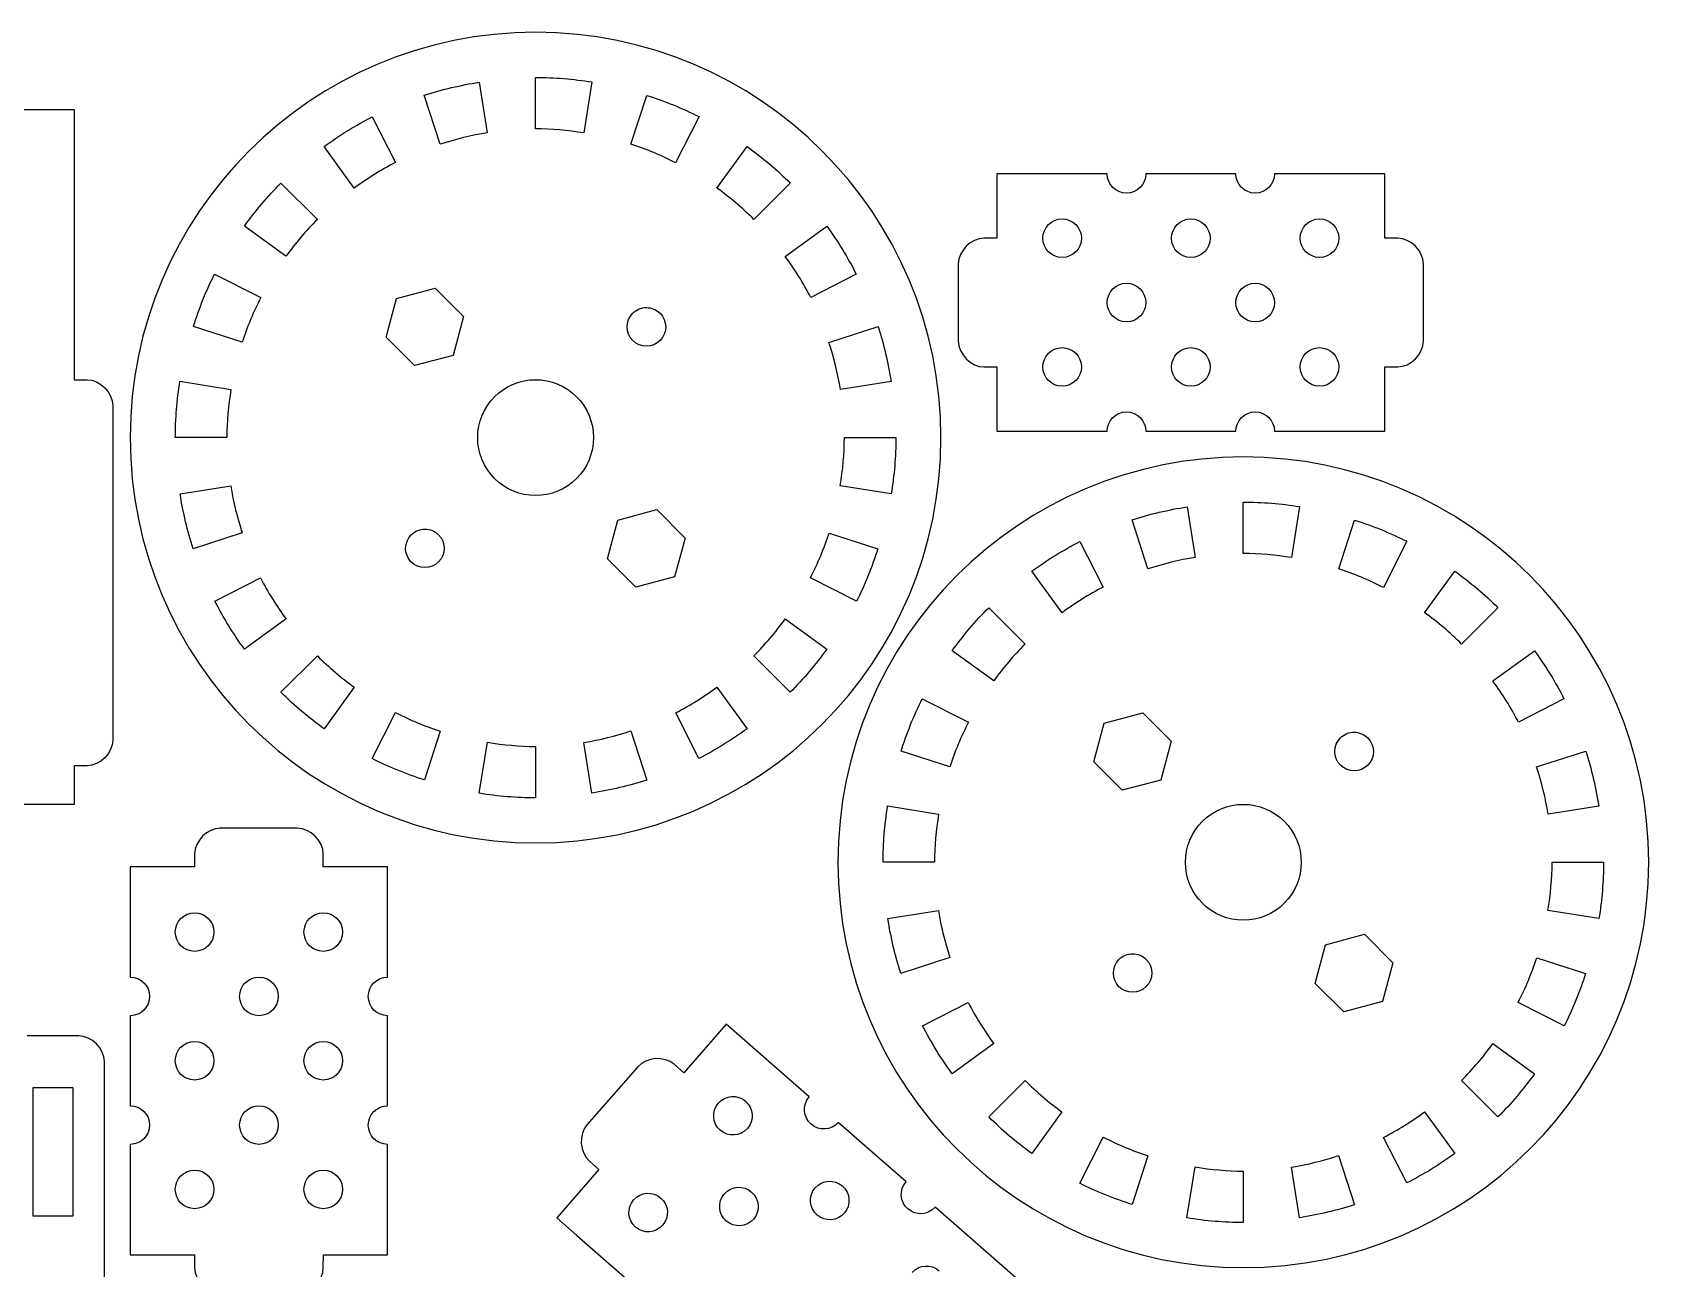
# Model space of a CAD drawing. Extents: x 4 to 302, y -74 to 86.
# Drawn here: x 176.9 to 302.5, y -10.1 to 86 of the extents above; entities that cross this region are included whole.
import ezdxf

# ---------------------------------------------------------------- set-up
doc = ezdxf.new("R2010")
doc.units = 0
doc.layers.add('Opaque', color=7, linetype='CONTINUOUS')

msp = doc.modelspace()

# ---------------------------------------------------------------- linework, layer by layer
at = {"layer": 'Opaque', "color": 7}
for p, q in [((215.981082, 85.977002), (215.981082, 85.977002)), ((211.606074, 82.099201), (211.606074, 82.099201)), ((215.981082, 78.47827), (215.981082, 82.477887)), ((215.981082, 82.477887), (215.981082, 82.477887)), ((223.393254, 77.289299), (224.623037, 81.075045)), ((224.623037, 81.075045), (224.623037, 81.075045)), ((164.478236, 79.977042), (180.127797, 79.977042)), ((180.127797, 79.977042), (180.127797, 58.97683)), ((203.282719, 79.400451), (205.085752, 75.862203)), ((203.282719, 79.400451), (203.282719, 79.400451)), ((230.073454, 73.87507), (232.418862, 77.102987)), ((232.418862, 77.102987), (232.418862, 77.102987)), ((196.194652, 74.264229), (196.194652, 74.264229)), ((260.403284, 74.97675), (251.828582, 74.97675)), ((251.828582, 74.97675), (251.828582, 69.970071)), ((270.404534, 74.97675), (263.401895, 74.97675)), ((281.980047, 74.97675), (273.403145, 74.97675)), ((281.980047, 69.970608), (281.980047, 74.97675)), ((235.373926, 68.567419), (238.610676, 70.918903)), ((238.610676, 70.918903), (238.610676, 70.918903)), ((251.828582, 69.970071), (250.828669, 69.973458)), ((258.401256, 69.975659), (258.401256, 69.975659)), ((268.402506, 69.975659), (268.402506, 69.975659)), ((278.403756, 69.975659), (278.403756, 69.975659)), ((282.97886, 69.973994), (281.980047, 69.970608)), ((248.828306, 67.973095), (248.828306, 61.973106)), ((284.978658, 61.975336), (284.978658, 67.975325)), ((284.978658, 67.975325), (284.978658, 67.974196)), ((191.033061, 67.189381), (191.033061, 67.189381)), ((205.165678, 65.281073), (208.178061, 66.097974)), ((208.178061, 66.097974), (210.385688, 63.890356)), ((208.178061, 66.097974), (208.178061, 66.097974)), ((204.361457, 62.281359), (205.165678, 65.281073)), ((224.592755, 64.585985), (224.593827, 64.585991)), ((224.593827, 64.585991), (224.593827, 64.585991)), ((263.401895, 64.97502), (263.401895, 64.97502)), ((273.403145, 64.97502), (273.403145, 64.97502)), ((210.385688, 63.890356), (209.574864, 60.871902)), ((238.778232, 61.883933), (242.594299, 63.123617)), ((242.594299, 63.123617), (242.594299, 63.123617)), ((206.569084, 60.073743), (204.361457, 62.281359)), ((209.574864, 60.871902), (206.569084, 60.073743)), ((250.828669, 59.973307), (251.828582, 59.968792)), ((251.828582, 59.968792), (251.828582, 54.976986)), ((258.401256, 59.974408), (258.401256, 59.974408)), ((268.402506, 59.974408), (268.402506, 59.974408)), ((278.403756, 59.974408), (278.403756, 59.974408)), ((281.980047, 59.971614), (282.97886, 59.975001)), ((281.980047, 54.979808), (281.980047, 59.971614)), ((180.127797, 58.97683), (181.12771, 58.97683)), ((188.342044, 58.854453), (188.342044, 58.854453)), ((215.981082, 58.979029), (215.981082, 58.979029)), ((183.127509, 56.977032), (183.127509, 30.976745)), ((239.980978, 54.476701), (239.980978, 54.476701)), ((251.828582, 54.976986), (253.903339, 54.976986)), ((253.903339, 54.976986), (253.903339, 54.976986)), ((253.903339, 54.976986), (260.40382, 54.976986)), ((263.402431, 54.976986), (270.40507, 54.976986)), ((273.403681, 54.976986), (278.903712, 54.976986)), ((278.903712, 54.976986), (278.903712, 54.979808)), ((278.903712, 54.979808), (281.980047, 54.979808)), ((270.981114, 52.974294), (270.981114, 52.974294)), ((188.359683, 50.101706), (192.29039, 50.724579)), ((192.29039, 50.724579), (192.29039, 50.724579)), ((243.620121, 50.098952), (239.65631, 50.726786)), ((266.606076, 49.096493), (266.606076, 49.096493)), ((270.981114, 45.475562), (270.981114, 49.475178)), ((270.981114, 49.475178), (270.981114, 49.475178)), ((221.575348, 45.067457), (222.379568, 48.067172)), ((222.379568, 48.067172), (225.391416, 48.884072)), ((225.391416, 48.884072), (227.599579, 46.676454)), ((225.391416, 48.884072), (225.391416, 48.884072)), ((263.573853, 44.27281), (262.334163, 48.088321)), ((278.393257, 44.286591), (279.62304, 48.072336)), ((279.62304, 48.072336), (279.62304, 48.072336)), ((207.381009, 47.372637), (207.381009, 47.37264)), ((227.599579, 46.676454), (226.78819, 43.658)), ((238.792568, 47.065063), (242.577761, 45.834749)), ((238.792568, 47.065063), (238.792568, 47.065063)), ((258.282722, 46.397743), (258.282722, 46.397743)), ((223.782438, 42.859841), (221.575348, 45.067457)), ((256.891451, 40.867954), (254.539976, 44.104687)), ((285.073457, 40.872362), (287.418865, 44.100279)), ((287.418865, 44.100279), (287.418865, 44.100279)), ((191.058433, 41.778355), (194.597782, 43.581382)), ((194.597782, 43.581382), (194.597782, 43.581382)), ((226.78819, 43.658), (223.782438, 42.859841)), ((235.377792, 40.384332), (235.377792, 40.384332)), ((251.194655, 41.261521), (251.194655, 41.261521)), ((290.373929, 35.56471), (293.610679, 37.916194)), ((293.610679, 37.916194), (293.610679, 37.916194)), ((196.194652, 34.690279), (199.021277, 37.516912)), ((199.021277, 37.516912), (199.021277, 37.516912)), ((235.767485, 34.690279), (232.94086, 37.516912)), ((230.070688, 35.083846), (230.070688, 35.083846)), ((246.033064, 34.186673), (246.033064, 34.186673)), ((203.270048, 29.52925), (205.096787, 33.114355)), ((205.096787, 33.114355), (205.096787, 33.114355)), ((260.165681, 32.278365), (263.178064, 33.095266)), ((263.178064, 33.095266), (265.385691, 30.887647)), ((263.178064, 33.095266), (263.178064, 33.095266)), ((223.388315, 31.67954), (223.388315, 31.67954)), ((259.36146, 29.278651), (260.165681, 32.278365)), ((279.592758, 31.583277), (279.59383, 31.583283)), ((279.59383, 31.583283), (279.59383, 31.583283)), ((183.127509, 30.976745), (183.128073, 30.976773)), ((183.127509, 30.976745), (183.127509, 30.976745)), ((211.603336, 26.838216), (212.231168, 30.801454)), ((212.231168, 30.801454), (212.231168, 30.801454)), ((215.981082, 30.476788), (215.981082, 26.477172)), ((265.385691, 30.887647), (264.574867, 27.869193)), ((181.128247, 28.97641), (180.128362, 28.97641)), ((180.128362, 28.97641), (180.128362, 25.976699)), ((261.569087, 27.071035), (259.36146, 29.278651)), ((293.778234, 28.881225), (297.594302, 30.120909)), ((297.594302, 30.120909), (297.594302, 30.120909)), ((264.574867, 27.869193), (261.569087, 27.071035)), ((180.128362, 25.976699), (164.478772, 25.976699)), ((243.342075, 25.851745), (243.342075, 25.851745)), ((270.981114, 25.97632), (270.981114, 25.97632)), ((197.479525, 24.127357), (191.479537, 24.127357)), ((191.479537, 24.127357), (191.480666, 24.127357)), ((189.480867, 22.127546), (189.484254, 21.128744)), ((199.483246, 21.128744), (199.47986, 22.127546)), ((294.980981, 21.473993), (294.980981, 21.473993)), ((189.484254, 21.128744), (184.478112, 21.128744)), ((184.478112, 21.128744), (184.478112, 12.551833)), ((204.475052, 21.128744), (199.483246, 21.128744)), ((204.475052, 18.052412), (204.475052, 21.128744)), ((204.477874, 18.052412), (204.475052, 18.052412)), ((204.477874, 12.552383), (204.477874, 18.052412)), ((243.359714, 17.098998), (247.290421, 17.721871)), ((247.290421, 17.721871), (247.290392, 17.721871)), ((189.479202, 17.552458), (189.479202, 17.552458)), ((199.480452, 17.552458), (199.480452, 17.552458)), ((277.379571, 15.064466), (280.391418, 15.881364)), ((280.391418, 15.881364), (282.599582, 13.673748)), ((280.391418, 15.881364), (280.391418, 15.881364)), ((262.38104, 14.369931), (262.381012, 14.369934)), ((276.575351, 12.064751), (277.379571, 15.064466)), ((293.792571, 14.062357), (297.577764, 12.832043)), ((293.792571, 14.062357), (293.792571, 14.062357)), ((282.599582, 13.673748), (281.788193, 10.655294)), ((194.479841, 12.551833), (194.479841, 12.551833)), ((278.782441, 9.857135), (276.575351, 12.064751)), ((246.058436, 8.775649), (249.597785, 10.578676)), ((249.597785, 10.578676), (249.597785, 10.578676)), ((281.788193, 10.655294), (278.782441, 9.857135)), ((184.478112, 9.553222), (184.478112, 2.550583)), ((204.477874, 2.551134), (204.477874, 9.553772)), ((230.794673, 8.883647), (227.496257, 5.11703)), ((237.245539, 3.234583), (230.794673, 8.883647)), ((180.478853, 7.983999), (176.478692, 7.983999)), ((189.479202, 7.551209), (189.479202, 7.551209)), ((199.480452, 7.551209), (199.480452, 7.551209)), ((290.377824, 7.381626), (290.377824, 7.381626)), ((182.47868, -3.015502), (182.47868, 5.984192)), ((223.923493, 5.591285), (219.97066, 1.07744)), ((227.496257, 5.11703), (226.746223, 5.778345)), ((176.926861, 3.98449), (180.026903, 3.98449)), ((176.926861, -0.702493), (176.926861, 3.98449)), ((176.926861, 3.98449), (176.926861, 3.98449)), ((180.026903, 3.98449), (180.026903, -0.698635)), ((251.194683, 1.687573), (254.021308, 4.514207)), ((254.021308, 4.514207), (254.021308, 4.514207)), ((194.479841, 2.550583), (194.479841, 2.550583)), ((244.769612, -3.35429), (239.501426, 1.259106)), ((285.070719, 2.081141), (285.070719, 2.081141)), ((232.444657, 0.791142), (232.444657, 0.791142)), ((258.270079, -3.473456), (260.096818, 0.11165)), ((260.096818, 0.11165), (260.096818, 0.11165)), ((176.926861, -6.016207), (176.926861, -0.702493)), ((180.026903, -0.698635), (180.026903, -6.016207)), ((184.478112, -0.448028), (184.478112, -9.022732)), ((204.477874, -6.947958), (204.477874, -0.447477)), ((189.479202, -2.450042), (189.479202, -2.450042)), ((199.480452, -2.450042), (199.480452, -2.450042)), ((220.907356, -2.407025), (217.618733, -6.162446)), ((220.158084, -1.744887), (220.907356, -2.407025)), ((266.603339, -6.16449), (267.23117, -2.201251)), ((267.23117, -2.201251), (267.231199, -2.201251)), ((278.388346, -1.323165), (278.388346, -1.323165)), ((182.47868, -26.005587), (182.47868, -3.015502)), ((180.026903, -6.016207), (176.926861, -6.016207)), ((217.618733, -6.162446), (219.179592, -7.529322)), ((232.912243, -6.265362), (232.912243, -6.265362)), ((239.96873, -5.797731), (239.96873, -5.797731)), ((253.47803, -10.980293), (247.025527, -5.329795)), ((204.477874, -9.022732), (204.477874, -6.947958)), ((204.477874, -6.947958), (204.477874, -6.947958)), ((219.179592, -7.529322), (219.179592, -7.529322)), ((219.179592, -7.529322), (224.069995, -11.811849)), ((225.855756, -6.732908), (225.855756, -6.732908)), ((184.478112, -9.022732), (189.48479, -9.022732)), ((189.48479, -9.022732), (189.481404, -10.022637)), ((199.481553, -10.022637), (199.486068, -9.022732)), ((199.486068, -9.022732), (204.477874, -9.022732))]:
    msp.add_line(p, q, dxfattribs=at)
for points in [[(215.981082, 85.977002), (198.584058, 85.977002), (184.477999, 71.879731), (184.478027, 54.482766)], [(247.484138, 54.482766), (247.484138, 71.879731), (233.378079, 85.97703), (215.981082, 85.977002)], [(207.33416, 81.09103), (208.729557, 81.538351), (210.157916, 81.875444), (211.606074, 82.099201)], [(211.606074, 82.099201), (211.606074, 82.099201), (212.228966, 78.168486), (212.228966, 78.168486)], [(215.981082, 82.477887), (217.447534, 82.472363), (218.911286, 82.351642), (220.358829, 82.11684)], [(220.358829, 82.11684), (220.358829, 82.11684), (219.730997, 78.153604), (219.730997, 78.153604)], [(208.57385, 77.275518), (208.57385, 77.275518), (207.33416, 81.09103), (207.33416, 81.09103)], [(224.623037, 81.075045), (226.020658, 80.63268), (227.38138, 80.08124), (228.692654, 79.425808)], [(199.539973, 77.107395), (200.72563, 77.968507), (201.977056, 78.735214), (203.282719, 79.400451)], [(228.692654, 79.425808), (228.692654, 79.425808), (226.865914, 75.840703), (226.865914, 75.840703)], [(212.228966, 78.168486), (210.989103, 77.966941), (209.766976, 77.668368), (208.57385, 77.275518)], [(219.730997, 78.153604), (218.491453, 78.359828), (217.237626, 78.468383), (215.981082, 78.47827)], [(201.891448, 73.870662), (201.891448, 73.870662), (199.539973, 77.107395), (199.539973, 77.107395)], [(226.865914, 75.840703), (225.748054, 76.413704), (224.586933, 76.898057), (223.393254, 77.289299)], [(232.418862, 77.102987), (233.607643, 76.24583), (234.727291, 75.296661), (235.767485, 74.264229)], [(205.085752, 75.862203), (203.970486, 75.28301), (202.902433, 74.617116), (201.891448, 73.870662)], [(193.355891, 70.915595), (194.213049, 72.10438), (195.162219, 73.224031), (196.194652, 74.264229)], [(196.194652, 74.264229), (196.194652, 74.264229), (199.02074, 71.438146), (199.02074, 71.438146)], [(235.767485, 74.264229), (235.767485, 74.264229), (232.941424, 71.438146), (232.941424, 71.438146)], [(260.403284, 74.97675), (260.403284, 74.976919), (260.403284, 74.97675), (260.403284, 74.97675)], [(261.902589, 73.477445), (261.074182, 73.477445), (260.403284, 74.148315), (260.403284, 74.97675)], [(263.401895, 74.97675), (263.401895, 74.148315), (262.731024, 73.477445), (261.902589, 73.477445)], [(263.401895, 74.97675), (263.401895, 74.976553), (263.401895, 74.97675), (263.401895, 74.97675)], [(270.404534, 74.97675), (270.404534, 74.976919), (270.404534, 74.97675), (270.404534, 74.97675)], [(271.903839, 73.477445), (271.075432, 73.477445), (270.404534, 74.148315), (270.404534, 74.97675)], [(273.403145, 74.97675), (273.403145, 74.148315), (272.732274, 73.477445), (271.903839, 73.477445)], [(273.403145, 74.97675), (273.403145, 74.976553), (273.403145, 74.97675), (273.403145, 74.97675)], [(232.941424, 71.438146), (232.050696, 72.324273), (231.091758, 73.139085), (230.073454, 73.87507)], [(196.583808, 68.570726), (196.583808, 68.570726), (193.355891, 70.915595), (193.355891, 70.915595)], [(199.02074, 71.438146), (198.134633, 70.547594), (197.319819, 69.588841), (196.583808, 68.570726)], [(238.610676, 70.918903), (239.471788, 69.733244), (240.238495, 68.481815), (240.903732, 67.17615)], [(255.403209, 69.975659), (255.403209, 70.804123), (256.074079, 71.474965), (256.902514, 71.474965)], [(256.902514, 71.474965), (257.730893, 71.474965), (258.401256, 70.804123), (258.401256, 69.975659)], [(265.403894, 69.975659), (265.403894, 70.804095), (266.074765, 71.474965), (266.9032, 71.474965)], [(266.9032, 71.474965), (267.731607, 71.474965), (268.402506, 70.804123), (268.402506, 69.975659)], [(275.405144, 69.975659), (275.405144, 70.804123), (276.076015, 71.474965), (276.90445, 71.474965)], [(276.90445, 71.474965), (277.732857, 71.474965), (278.403756, 70.804123), (278.403756, 69.975659)], [(250.828669, 69.973458), (249.828671, 69.973458), (248.828306, 68.973093), (248.828306, 67.973095)], [(256.902514, 68.476354), (256.074079, 68.476354), (255.403209, 69.147224), (255.403209, 69.975659)], [(258.401256, 69.975659), (258.401256, 69.147224), (257.730893, 68.476354), (256.902514, 68.476354)], [(266.9032, 68.476354), (266.074765, 68.476354), (265.403894, 69.147224), (265.403894, 69.975659)], [(268.402506, 69.975659), (268.402506, 69.147253), (267.731607, 68.476354), (266.9032, 68.476354)], [(276.90445, 68.476354), (276.076015, 68.476354), (275.405144, 69.147224), (275.405144, 69.975659)], [(278.403756, 69.975659), (278.403756, 69.147224), (277.732857, 68.476354), (276.90445, 68.476354)], [(284.978658, 67.974196), (284.978658, 68.974194), (283.978858, 69.973994), (282.97886, 69.973994)], [(237.364919, 65.373126), (236.785902, 66.488371), (236.120191, 67.556419), (235.373926, 68.567419)], [(189.383839, 63.119756), (189.826198, 64.517379), (190.377634, 65.878104), (191.033061, 67.189381)], [(191.033061, 67.189381), (191.033061, 67.189381), (194.618723, 65.362102), (194.618723, 65.362102)], [(240.903732, 67.17615), (240.903732, 67.17615), (237.364919, 65.373126), (237.364919, 65.373126)], [(194.618723, 65.362102), (194.045531, 64.24426), (193.560991, 63.08314), (193.169568, 61.889445)], [(260.403284, 64.97502), (260.403284, 65.803455), (261.074182, 66.474298), (261.902589, 66.474326)], [(261.902589, 66.474326), (262.731024, 66.474326), (263.401895, 65.803455), (263.401895, 64.97502)], [(270.404534, 64.97502), (270.404534, 65.803455), (271.075432, 66.474298), (271.903839, 66.474326)], [(271.903839, 66.474326), (272.732274, 66.474326), (273.403145, 65.803455), (273.403145, 64.97502)], [(223.529567, 62.023385), (222.943787, 62.609137), (222.950758, 63.564194), (223.536623, 64.149975)], [(223.536623, 64.149975), (223.829344, 64.442724), (224.21088, 64.587425), (224.592755, 64.585985)], [(224.593827, 64.585991), (224.97573, 64.583028), (225.357126, 64.436611), (225.649931, 64.143915)], [(225.649931, 64.143915), (226.235655, 63.558135), (226.24161, 62.615205), (225.65614, 62.029453)], [(261.902589, 63.475715), (261.074182, 63.475715), (260.403284, 64.146613), (260.403284, 64.97502)], [(263.401895, 64.97502), (263.401895, 64.146613), (262.731024, 63.475715), (261.902589, 63.475715)], [(271.903839, 63.475715), (271.075432, 63.475715), (270.404534, 64.146613), (270.404534, 64.97502)], [(273.403145, 64.97502), (273.403145, 64.146613), (272.732274, 63.475715), (271.903839, 63.475715)], [(193.169568, 61.889445), (193.169568, 61.889445), (189.383839, 63.119756), (189.383839, 63.119756)], [(242.594299, 63.123617), (243.041625, 61.728219), (243.378721, 60.299859), (243.602482, 58.851698)], [(225.65614, 62.029453), (225.070303, 61.443672), (224.115376, 61.437726), (223.529567, 62.023385)], [(239.671211, 58.228825), (239.469662, 59.468686), (239.171085, 60.69081), (238.778232, 61.883933)], [(248.828306, 61.973106), (248.828306, 60.973108), (249.828671, 59.973307), (250.828669, 59.973307)], [(282.97886, 59.975001), (283.978858, 59.975001), (284.978658, 60.975337), (284.978658, 61.975336)], [(255.403209, 59.974408), (255.403209, 60.802843), (256.074079, 61.473714), (256.902514, 61.473714)], [(256.902514, 61.473714), (257.730893, 61.473714), (258.401256, 60.802843), (258.401256, 59.974408)], [(265.403894, 59.974408), (265.403894, 60.802815), (266.074765, 61.473714), (266.9032, 61.473714)], [(266.9032, 61.473714), (267.731607, 61.473714), (268.402506, 60.802843), (268.402506, 59.974408)], [(275.405144, 59.974408), (275.405144, 60.802843), (276.076015, 61.473714), (276.90445, 61.473714)], [(276.90445, 61.473714), (277.732857, 61.473714), (278.403756, 60.802843), (278.403756, 59.974408)], [(256.902514, 58.475102), (256.074079, 58.475102), (255.403209, 59.145945), (255.403209, 59.974408)], [(258.401256, 59.974408), (258.401256, 59.145945), (257.730893, 58.475102), (256.902514, 58.475102)], [(266.9032, 58.475102), (266.074765, 58.475102), (265.403894, 59.145945), (265.403894, 59.974408)], [(268.402506, 59.974408), (268.402506, 59.145973), (267.731607, 58.475102), (266.9032, 58.475102)], [(276.90445, 58.475102), (276.076015, 58.475102), (275.405144, 59.145945), (275.405144, 59.974408)], [(278.403756, 59.974408), (278.403756, 59.145945), (277.732857, 58.475102), (276.90445, 58.475102)], [(181.12771, 58.97683), (182.127708, 58.97683), (183.127509, 57.97703), (183.127509, 56.977032)], [(187.980997, 54.476701), (187.986521, 55.943155), (188.107241, 57.406908), (188.342044, 58.854453)], [(188.342044, 58.854453), (188.342044, 58.854453), (192.305827, 58.226619), (192.305827, 58.226619)], [(192.305827, 58.226619), (192.099603, 56.987073), (191.991046, 55.733245), (191.981159, 54.476701)], [(212.798995, 57.661051), (213.642941, 58.504997), (214.78758, 58.979091), (215.981082, 58.979029)], [(215.981082, 58.979029), (217.174585, 58.979091), (218.319224, 58.504997), (219.16317, 57.661051)], [(243.602482, 58.851698), (243.602482, 58.851698), (239.671211, 58.228825), (239.671211, 58.228825)], [(211.480964, 54.478908), (211.480936, 55.672445), (211.955049, 56.817105), (212.798995, 57.661051)], [(219.16317, 57.661051), (220.007116, 56.817105), (220.481229, 55.672445), (220.4812, 54.478908)], [(260.40382, 54.976986), (260.40382, 55.805421), (261.074718, 56.476264), (261.903125, 56.476292)], [(261.903125, 56.476292), (262.73156, 56.476292), (263.402431, 55.805421), (263.402431, 54.976986)], [(270.40507, 54.976986), (270.40507, 55.805421), (271.075968, 56.476264), (271.904375, 56.476292)], [(271.904375, 56.476292), (272.73281, 56.476292), (273.403681, 55.805421), (273.403681, 54.976986)], [(184.478027, 54.482766), (184.478027, 37.085764), (198.584086, 22.97971), (215.981082, 22.97971)], [(191.981159, 54.476701), (191.981159, 54.476701), (187.980997, 54.476701), (187.980997, 54.476701)], [(212.798994, 51.296763), (211.955048, 52.14071), (211.480935, 53.28537), (211.480964, 54.478908)], [(215.981082, 22.97971), (233.378079, 22.97971), (247.484138, 37.085764), (247.484138, 54.482766)], [(220.4812, 54.478908), (220.48123, 53.28537), (220.007117, 52.14071), (219.163171, 51.296763)], [(239.65631, 50.726786), (239.862534, 51.966331), (239.97109, 53.220157), (239.980978, 54.476701)], [(239.980978, 54.476701), (239.980978, 54.476701), (243.981168, 54.476701), (243.981168, 54.476701)], [(243.981168, 54.476701), (243.975644, 53.010248), (243.854923, 51.546495), (243.620121, 50.098952)], [(270.981114, 52.974294), (253.584061, 52.974294), (239.47803, 38.877023), (239.478058, 21.480058)], [(302.484169, 21.480058), (302.484169, 38.877023), (288.378082, 52.974322), (270.981114, 52.974294)], [(192.29039, 50.724579), (192.492114, 49.484703), (192.79087, 48.262579), (193.183905, 47.069471)], [(215.981082, 49.978784), (214.78758, 49.978721), (213.64294, 50.452816), (212.798994, 51.296763)], [(219.163171, 51.296763), (218.319225, 50.452816), (217.174585, 49.978721), (215.981082, 49.978784)], [(189.367837, 45.829787), (188.920521, 47.225186), (188.583434, 48.653547), (188.359683, 50.101706)], [(262.334163, 48.088321), (263.72956, 48.535643), (265.157919, 48.872736), (266.606076, 49.096493)], [(266.606076, 49.096493), (266.606076, 49.096493), (267.228969, 45.165778), (267.228969, 45.165778)], [(270.981114, 49.475178), (272.447566, 49.469654), (273.911317, 49.348934), (275.35886, 49.114131)], [(275.35886, 49.114131), (275.35886, 49.114131), (274.731028, 45.150896), (274.731028, 45.150896)], [(279.62304, 48.072336), (281.020661, 47.629972), (282.381383, 47.078532), (283.692656, 46.4231)], [(193.183905, 47.069471), (193.183905, 47.069471), (189.367837, 45.829787), (189.367837, 45.829787)], [(206.317878, 44.810037), (205.732126, 45.395817), (205.738307, 46.350846), (206.323805, 46.936626)], [(206.323805, 46.936626), (206.616695, 47.229516), (206.998937, 47.374189), (207.381009, 47.372637)], [(207.381009, 47.37264), (207.763082, 47.369817), (208.145352, 47.222876), (208.438242, 46.930014)], [(208.438242, 46.930014), (209.024022, 46.344205), (209.029921, 45.401857), (208.444451, 44.816104)], [(237.343414, 43.592406), (237.916606, 44.710248), (238.401146, 45.871368), (238.792568, 47.065063)], [(242.577761, 45.834749), (242.135575, 44.437143), (241.584319, 43.076419), (240.929075, 41.765127)], [(254.539976, 44.104687), (255.725633, 44.965799), (256.977059, 45.732506), (258.282722, 46.397743)], [(258.282722, 46.397743), (258.282722, 46.397743), (260.085755, 42.859494), (260.085755, 42.859494)], [(274.731028, 45.150896), (273.491484, 45.357119), (272.237657, 45.465675), (270.981114, 45.475562)], [(283.692656, 46.4231), (283.692656, 46.4231), (281.865917, 42.837995), (281.865917, 42.837995)], [(208.444451, 44.816104), (207.858614, 44.230321), (206.903659, 44.224403), (206.317878, 44.810037)], [(267.228969, 45.165778), (265.989106, 44.964233), (264.766979, 44.66566), (263.573853, 44.27281)], [(281.865917, 42.837995), (280.748057, 43.410995), (279.586936, 43.895349), (278.393257, 44.286591)], [(287.418865, 44.100279), (288.607645, 43.243121), (289.727293, 42.293952), (290.767488, 41.261521)], [(194.597782, 43.581382), (195.176618, 42.466156), (195.84214, 41.398109), (196.588211, 40.387089)], [(240.929075, 41.765127), (240.929075, 41.765127), (237.343414, 43.592406), (237.343414, 43.592406)], [(260.085755, 42.859494), (258.970489, 42.280302), (257.902436, 41.614407), (256.891451, 40.867954)], [(193.351489, 38.035605), (192.490377, 39.221263), (191.72367, 40.472691), (191.058433, 41.778355)], [(196.588211, 40.387089), (196.588211, 40.387089), (193.351489, 38.035605), (193.351489, 38.035605)], [(232.94086, 37.516912), (233.826967, 38.407464), (234.641782, 39.366217), (235.377792, 40.384332)], [(235.377792, 40.384332), (235.377792, 40.384332), (238.605709, 38.03891), (238.605709, 38.03891)], [(248.355894, 37.912887), (249.213052, 39.101671), (250.162222, 40.221323), (251.194655, 41.261521)], [(251.194655, 41.261521), (251.194655, 41.261521), (254.020743, 38.435438), (254.020743, 38.435438)], [(287.941427, 38.435438), (287.050699, 39.321565), (286.091761, 40.136377), (285.073457, 40.872362)], [(290.767488, 41.261521), (290.767488, 41.261521), (287.941427, 38.435438), (287.941427, 38.435438)], [(238.605709, 38.03891), (237.748722, 36.850146), (236.799732, 35.730496), (235.767485, 34.690279)], [(251.583811, 35.568018), (251.583811, 35.568018), (248.355894, 37.912887), (248.355894, 37.912887)], [(254.020743, 38.435438), (253.134636, 37.544886), (252.319821, 36.586133), (251.583811, 35.568018)], [(293.610679, 37.916194), (294.471791, 36.730535), (295.238498, 35.479107), (295.903735, 34.173442)], [(199.021277, 37.516912), (199.911834, 36.630807), (200.870592, 35.815995), (201.888711, 35.079988)], [(292.364922, 32.370418), (291.785905, 33.485662), (291.120193, 34.55371), (290.373929, 35.56471)], [(199.543275, 31.852071), (198.354514, 32.709053), (197.234867, 33.658037), (196.194652, 34.690279)], [(201.888711, 35.079988), (201.888711, 35.079988), (199.543275, 31.852071), (199.543275, 31.852071)], [(226.876384, 33.093409), (227.991614, 33.672247), (229.059666, 34.337772), (230.070688, 35.083846)], [(230.070688, 35.083846), (230.070688, 35.083846), (232.422164, 31.84711), (232.422164, 31.84711)], [(244.383842, 30.117048), (244.826201, 31.514671), (245.377637, 32.875396), (246.033064, 34.186673)], [(246.033064, 34.186673), (246.033064, 34.186673), (249.618726, 32.359394), (249.618726, 32.359394)], [(295.903735, 34.173442), (295.903735, 34.173442), (292.364922, 32.370418), (292.364922, 32.370418)], [(205.096787, 33.114355), (206.21463, 32.541166), (207.375751, 32.056629), (208.569447, 31.665209)], [(228.679417, 29.554054), (228.679417, 29.554054), (226.876384, 33.093409), (226.876384, 33.093409)], [(208.569447, 31.665209), (208.569447, 31.665209), (207.339664, 27.880014), (207.339664, 27.880014)], [(219.733199, 30.786022), (220.973077, 30.987746), (222.195204, 31.286504), (223.388315, 31.67954)], [(223.388315, 31.67954), (223.388315, 31.67954), (224.627976, 27.863478), (224.627976, 27.863478)], [(232.422164, 31.84711), (231.236507, 30.985998), (229.98508, 30.219291), (228.679417, 29.554054)], [(249.618726, 32.359394), (249.045534, 31.241552), (248.560994, 30.080432), (248.169571, 28.886737)], [(278.536626, 31.147266), (278.829347, 31.440016), (279.210883, 31.584717), (279.592758, 31.583277)], [(279.59383, 31.583283), (279.975733, 31.58032), (280.357128, 31.433903), (280.649934, 31.141207)], [(183.128073, 30.976773), (183.128073, 29.976719), (182.128245, 28.97641), (181.128247, 28.97641)], [(212.231168, 30.801454), (213.470712, 30.595231), (214.724539, 30.486675), (215.981082, 30.476788)], [(220.356063, 26.855855), (220.356063, 26.855855), (219.733199, 30.786022), (219.733199, 30.786022)], [(278.52957, 29.020677), (277.94379, 29.606429), (277.950761, 30.561486), (278.536626, 31.147266)], [(280.649934, 31.141207), (281.235658, 30.555427), (281.241613, 29.612497), (280.656143, 29.026745)], [(207.339664, 27.880014), (205.942043, 28.322378), (204.581321, 28.873818), (203.270048, 29.52925)], [(248.169571, 28.886737), (248.169571, 28.886737), (244.383842, 30.117048), (244.383842, 30.117048)], [(280.656143, 29.026745), (280.070306, 28.440964), (279.115379, 28.435018), (278.52957, 29.020677)], [(297.594302, 30.120909), (298.041628, 28.725511), (298.378724, 27.29715), (298.602485, 25.84899)], [(224.627976, 27.863478), (223.232564, 27.416342), (221.804206, 27.079433), (220.356063, 26.855855)], [(294.671214, 25.226117), (294.469665, 26.465978), (294.171088, 27.688102), (293.778234, 28.881225)], [(215.981082, 26.477172), (214.514631, 26.482695), (213.050879, 26.603414), (211.603336, 26.838216)], [(242.981028, 21.473993), (242.986552, 22.940446), (243.107272, 24.4042), (243.342075, 25.851745)], [(243.342075, 25.851745), (243.342075, 25.851745), (247.30583, 25.22391), (247.30583, 25.22391)], [(247.30583, 25.22391), (247.099606, 23.984365), (246.991049, 22.730537), (246.981162, 21.473993)], [(267.799008, 24.658352), (268.64296, 25.5023), (269.787606, 25.97639), (270.981114, 25.97632)], [(270.981114, 25.97632), (272.174616, 25.976383), (273.319255, 25.502289), (274.163201, 24.658343)], [(298.602485, 25.84899), (298.602485, 25.84899), (294.671214, 25.226117), (294.671214, 25.226117)], [(191.480666, 24.127357), (190.480668, 24.127357), (189.480867, 23.127544), (189.480867, 22.127546)], [(199.47986, 22.127546), (199.47986, 23.127544), (198.479523, 24.127357), (197.479525, 24.127357)], [(266.480967, 21.4762), (266.480939, 22.669742), (266.955056, 23.814405), (267.799008, 24.658352)], [(274.163201, 24.658343), (275.007147, 23.814396), (275.48126, 22.669737), (275.481232, 21.4762)], [(239.478058, 21.480058), (239.478058, 4.083058), (253.584117, -10.022995), (270.981114, -10.022995)], [(246.981162, 21.473993), (246.981162, 21.473993), (242.981028, 21.473993), (242.981028, 21.473993)], [(267.799007, 18.294045), (266.955055, 19.137992), (266.480938, 20.282657), (266.480967, 21.4762)], [(270.981114, -10.022995), (288.378082, -10.022995), (302.484169, 4.083058), (302.484169, 21.480058)], [(275.481232, 21.4762), (275.481261, 20.282662), (275.007148, 19.138002), (274.163202, 18.294055)], [(294.656312, 17.724078), (294.862537, 18.963622), (294.971093, 20.217449), (294.980981, 21.473993)], [(294.980981, 21.473993), (294.980981, 21.473993), (298.98117, 21.473993), (298.98117, 21.473993)], [(298.98117, 21.473993), (298.975647, 20.00754), (298.854926, 18.543787), (298.620124, 17.096243)], [(247.290392, 17.721871), (247.492126, 16.481995), (247.790892, 15.259872), (248.183936, 14.066765)], [(270.981114, 16.976076), (269.787606, 16.976006), (268.642959, 17.450097), (267.799007, 18.294045)], [(274.163202, 18.294055), (273.319256, 17.450108), (272.174616, 16.976013), (270.981114, 16.976076)], [(298.620124, 17.096243), (298.620124, 17.096243), (294.656312, 17.724078), (294.656312, 17.724078)], [(187.979897, 16.053152), (187.979897, 16.881559), (188.650739, 17.552458), (189.479202, 17.552458)], [(189.479202, 17.552458), (190.307637, 17.552458), (190.978508, 16.881559), (190.978508, 16.053152)], [(197.981147, 16.053152), (197.981147, 16.881559), (198.652017, 17.552458), (199.480452, 17.552458)], [(199.480452, 17.552458), (200.308916, 17.552458), (200.979758, 16.881559), (200.979758, 16.053152)], [(244.367868, 12.827081), (243.920552, 14.22248), (243.583465, 15.650839), (243.359714, 17.098998)], [(189.479202, 14.553847), (188.650739, 14.553847), (187.979897, 15.224717), (187.979897, 16.053152)], [(190.978508, 16.053152), (190.978508, 15.224717), (190.307637, 14.553847), (189.479202, 14.553847)], [(199.480452, 14.553847), (198.652017, 14.553847), (197.981147, 15.224717), (197.981147, 16.053152)], [(200.979758, 16.053152), (200.979758, 15.224717), (200.308916, 14.553847), (199.480452, 14.553847)], [(248.183936, 14.066765), (248.183936, 14.066765), (244.367868, 12.827081), (244.367868, 12.827081)], [(261.317909, 11.807331), (260.732185, 12.393111), (260.738338, 13.34814), (261.323836, 13.93392)], [(261.323836, 13.93392), (261.616726, 14.226811), (261.998968, 14.371484), (262.38104, 14.369931)], [(262.381012, 14.369934), (262.763085, 14.367112), (263.145355, 14.22017), (263.438273, 13.927308)], [(263.438273, 13.927308), (264.024054, 13.341499), (264.029924, 12.399151), (263.444482, 11.813398)], [(292.343417, 10.5897), (292.916608, 11.707542), (293.401149, 12.868662), (293.792571, 14.062357)], [(297.577764, 12.832043), (297.135578, 11.434437), (296.584322, 10.073713), (295.929078, 8.762421)], [(184.478112, 12.551833), (184.478309, 12.551833), (184.478112, 12.551833), (184.478112, 12.551833)], [(184.478112, 12.551833), (185.306547, 12.551833), (185.977417, 11.880963), (185.977417, 11.052527)], [(192.980536, 11.052527), (192.980536, 11.880963), (193.651406, 12.551833), (194.479841, 12.551833)], [(194.479841, 12.551833), (195.308248, 12.551833), (195.979147, 11.880963), (195.979147, 11.052527)], [(202.978568, 11.053078), (202.978568, 11.881513), (203.649439, 12.552383), (204.477874, 12.552383)], [(263.444482, 11.813398), (262.858673, 11.227615), (261.903718, 11.221697), (261.317909, 11.807331)], [(185.977417, 11.052527), (185.977417, 10.224121), (185.306547, 9.553222), (184.478112, 9.553222)], [(194.479841, 9.553222), (193.651406, 9.553222), (192.980564, 10.224121), (192.980536, 11.052527)], [(195.979147, 11.052527), (195.979147, 10.224121), (195.308248, 9.553222), (194.479841, 9.553222)], [(204.477874, 9.553772), (203.649439, 9.553772), (202.978597, 10.224671), (202.978568, 11.053078)], [(249.597785, 10.578676), (250.17663, 9.463449), (250.842162, 8.395402), (251.588242, 7.384383)], [(295.929078, 8.762421), (295.929078, 8.762421), (292.343417, 10.5897), (292.343417, 10.5897)], [(184.478112, 9.553222), (184.477942, 9.553222), (184.478112, 9.553222), (184.478112, 9.553222)], [(182.47868, 5.984192), (182.47868, 6.98419), (181.47888, 7.983999), (180.478853, 7.983999)], [(187.979897, 6.051903), (187.979897, 6.88031), (188.650739, 7.551209), (189.479202, 7.551209)], [(189.479202, 7.551209), (190.307609, 7.551209), (190.978508, 6.88031), (190.978508, 6.051903)], [(197.981147, 6.051903), (197.981147, 6.88031), (198.652017, 7.551209), (199.480452, 7.551209)], [(199.480452, 7.551209), (200.308887, 7.551209), (200.979758, 6.88031), (200.979758, 6.051903)], [(248.351492, 5.0329), (247.49038, 6.218558), (246.723673, 7.469985), (246.058436, 8.775649)], [(226.746223, 5.778345), (225.993932, 6.437145), (224.582284, 6.343619), (223.923493, 5.591285)], [(251.588242, 7.384383), (251.588242, 7.384383), (248.351492, 5.0329), (248.351492, 5.0329)], [(287.940891, 4.514207), (288.826998, 5.404759), (289.641813, 6.363512), (290.377824, 7.381626)], [(290.377824, 7.381626), (290.377824, 7.381626), (293.60574, 5.036205), (293.60574, 5.036205)], [(189.479202, 4.552597), (188.650767, 4.552597), (187.979897, 5.223468), (187.979897, 6.051903)], [(190.978508, 6.051903), (190.978508, 5.223468), (190.307637, 4.552597), (189.479202, 4.552597)], [(199.480452, 4.552597), (198.652045, 4.552597), (197.981147, 5.223468), (197.981147, 6.051903)], [(200.979758, 6.051903), (200.979758, 5.223468), (200.308916, 4.552597), (199.480452, 4.552597)], [(293.60574, 5.036205), (292.748754, 3.847441), (291.799763, 2.72779), (290.767516, 1.687573)], [(254.021308, 4.514207), (254.911865, 3.628102), (255.870623, 2.81329), (256.888742, 2.077283)], [(290.767516, 1.687573), (290.767516, 1.687573), (287.940891, 4.514207), (287.940891, 4.514207)], [(184.478112, 2.550583), (184.478309, 2.550583), (184.478112, 2.550583), (184.478112, 2.550583)], [(184.478112, 2.550583), (185.306547, 2.550583), (185.977417, 1.879713), (185.977417, 1.051278)], [(192.980536, 1.051278), (192.980536, 1.879713), (193.651406, 2.550583), (194.479841, 2.550583)], [(194.479841, 2.550583), (195.308248, 2.550583), (195.979147, 1.879713), (195.979147, 1.051278)], [(202.978568, 1.051828), (202.978568, 1.880263), (203.649439, 2.551134), (204.477874, 2.551134)], [(230.329373, 0.650593), (229.706142, 1.196351), (229.643404, 2.143052), (230.189193, 2.766255)], [(230.189193, 2.766255), (230.734983, 3.389545), (231.681641, 3.452252), (232.304872, 2.906466)], [(232.304872, 2.906466), (232.928075, 2.360732), (232.990446, 1.414405), (232.444657, 0.791142)], [(237.385747, 1.118895), (236.762516, 1.664654), (236.699778, 2.611326), (237.245539, 3.234583)], [(237.245539, 3.234583), (237.245652, 3.234715), (237.245539, 3.234583), (237.245539, 3.234583)], [(239.501426, 1.259106), (238.955665, 0.635849), (238.008978, 0.573111), (237.385747, 1.118895)], [(239.501426, 1.259106), (239.501313, 1.258945), (239.501426, 1.259106), (239.501426, 1.259106)], [(254.543306, -1.150634), (253.354545, -0.293653), (252.234898, 0.655332), (251.194683, 1.687573)], [(256.888742, 2.077283), (256.888742, 2.077283), (254.543306, -1.150634), (254.543306, -1.150634)], [(281.876415, 0.090703), (282.991646, 0.669542), (284.059697, 1.335067), (285.070719, 2.081141)], [(285.070719, 2.081141), (285.070719, 2.081141), (287.422195, -1.155596), (287.422195, -1.155596)], [(185.977417, 1.051278), (185.977417, 0.222871), (185.306547, -0.448028), (184.478112, -0.448028)], [(194.479841, -0.448028), (193.651406, -0.448028), (192.980564, 0.222871), (192.980536, 1.051278)], [(195.979147, 1.051278), (195.979147, 0.222871), (195.308248, -0.448028), (194.479841, -0.448028)], [(204.477874, -0.447477), (203.649439, -0.447477), (202.978597, 0.223421), (202.978568, 1.051828)], [(219.97066, 1.07744), (219.311869, 0.325106), (219.405764, -1.086084), (220.158084, -1.744887)], [(232.444657, 0.791142), (231.898867, 0.167886), (230.952576, 0.104831), (230.329373, 0.650593)], [(260.096818, 0.11165), (261.214652, -0.461538), (262.375764, -0.946075), (263.56945, -1.337496)], [(283.679448, -3.448651), (283.679448, -3.448651), (281.876415, 0.090703), (281.876415, 0.090703)], [(184.478112, -0.448028), (184.477942, -0.448028), (184.478112, -0.448028), (184.478112, -0.448028)], [(287.422195, -1.155596), (286.236538, -2.016707), (284.985111, -2.783414), (283.679448, -3.448651)], [(187.979897, -3.948797), (187.979897, -3.120418), (188.650739, -2.450042), (189.479202, -2.450042)], [(189.479202, -2.450042), (190.307637, -2.450042), (190.978508, -3.120418), (190.978508, -3.948797)], [(197.981147, -3.948797), (197.981147, -3.120418), (198.652017, -2.450042), (199.480452, -2.450042)], [(199.480452, -2.450042), (200.308916, -2.450042), (200.979758, -3.120418), (200.979758, -3.948797)], [(263.56945, -1.337496), (263.56945, -1.337496), (262.339667, -5.122692), (262.339667, -5.122692)], [(267.231199, -2.201251), (268.470743, -2.407475), (269.72457, -2.51603), (270.981114, -2.525917)], [(274.733202, -2.216683), (275.973089, -2.01496), (277.195226, -1.716203), (278.388346, -1.323165)], [(275.356094, -6.146851), (275.356094, -6.146851), (274.733202, -2.216683), (274.733202, -2.216683)], [(278.388346, -1.323165), (278.388346, -1.323165), (279.628007, -5.139227), (279.628007, -5.139227)], [(230.656356, -4.289857), (231.202145, -3.666597), (232.148803, -3.603916), (232.772063, -4.149646)], [(237.712843, -3.822226), (238.258604, -3.198995), (239.20529, -3.136257), (239.828522, -3.682015)], [(239.828522, -3.682015), (240.451753, -4.227802), (240.514519, -5.174468), (239.96873, -5.797731)], [(244.90982, -5.469977), (244.286588, -4.924219), (244.22385, -3.97755), (244.769612, -3.35429)], [(244.769612, -3.35429), (244.769725, -3.354157), (244.769612, -3.35429), (244.769612, -3.35429)], [(262.339667, -5.122692), (260.942056, -4.680326), (259.581343, -4.128886), (258.270079, -3.473456)], [(270.981114, -2.525917), (270.981114, -2.525917), (270.981114, -6.525534), (270.981114, -6.525534)], [(189.479202, -5.448102), (188.650739, -5.448102), (187.979897, -4.777232), (187.979897, -3.948797)], [(190.978508, -3.948797), (190.978508, -4.777232), (190.307637, -5.448102), (189.479202, -5.448102)], [(199.480452, -5.448102), (198.652017, -5.448102), (197.981147, -4.777232), (197.981147, -3.948797)], [(200.979758, -3.948797), (200.979758, -4.777232), (200.308916, -5.448102), (199.480452, -5.448102)], [(223.7405, -6.873514), (223.117269, -6.327727), (223.054503, -5.381058), (223.600292, -4.757795)], [(223.600292, -4.757795), (224.146082, -4.134567), (225.092768, -4.071829), (225.715999, -4.617585)], [(225.715999, -4.617585), (226.339202, -5.163346), (226.401545, -6.109705), (225.855756, -6.732908)], [(230.796564, -6.405544), (230.173332, -5.859786), (230.110594, -4.913085), (230.656356, -4.289857)], [(232.772063, -4.149646), (233.395294, -4.69543), (233.458032, -5.642102), (232.912243, -6.265362)], [(237.853022, -5.937941), (237.229791, -5.392158), (237.167053, -4.445485), (237.712843, -3.822226)], [(232.912243, -6.265362), (232.366481, -6.888562), (231.419795, -6.951331), (230.796564, -6.405544)], [(239.96873, -5.797731), (239.422968, -6.420959), (238.476254, -6.483675), (237.853022, -5.937941)], [(247.025527, -5.329795), (246.479737, -5.953026), (245.533051, -6.015764), (244.90982, -5.469977)], [(247.025527, -5.329795), (247.025386, -5.329928), (247.025527, -5.329795), (247.025527, -5.329795)], [(270.981114, -6.525534), (269.514652, -6.520012), (268.050891, -6.399293), (266.603339, -6.16449)], [(279.628007, -5.139227), (278.232595, -5.586364), (276.804237, -5.923273), (275.356094, -6.146851)], [(225.855756, -6.732908), (225.309966, -7.356198), (224.363703, -7.419247), (223.7405, -6.873514)], [(189.481404, -10.022637), (189.481404, -11.022635), (190.481768, -12.022997), (191.481766, -12.022997)], [(197.481754, -12.022997), (198.481752, -12.022997), (199.481553, -11.022635), (199.481553, -10.022637)], [(245.236915, -10.411099), (245.782705, -9.787836), (246.729363, -9.725129), (247.352594, -10.270888)]]:
    msp.add_open_spline(points, degree=3, dxfattribs=at)

doc.saveas('drawing.dxf')
